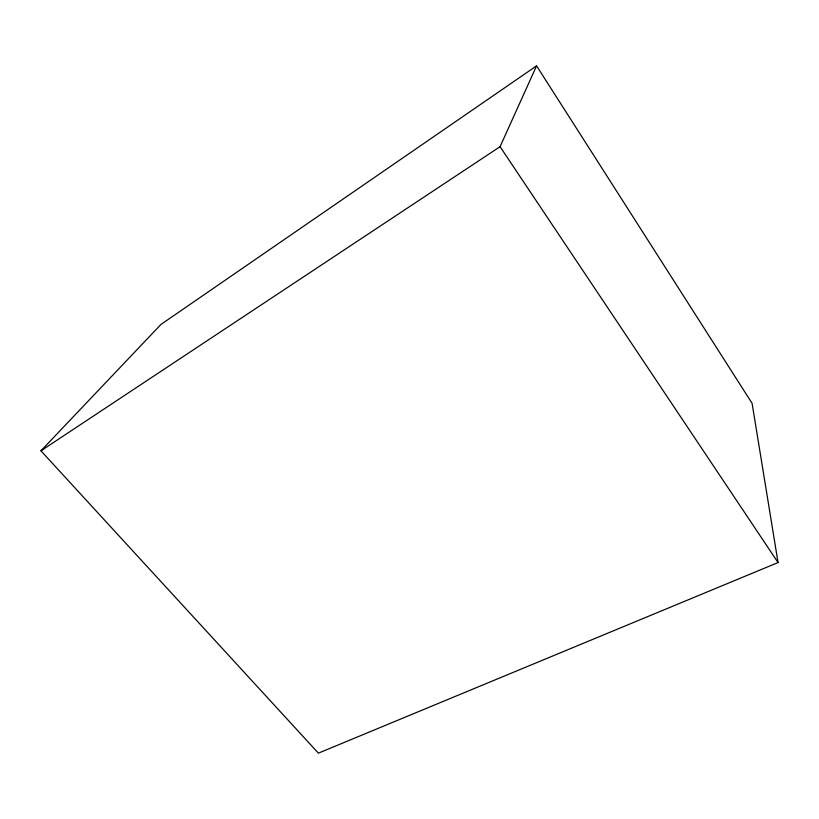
<?xml version="1.0" encoding="UTF-8"?>
<svg xmlns="http://www.w3.org/2000/svg" width="819" height="819" viewBox="0 0 819 819"><rect width="100%" height="100%" fill="white"/><g stroke="black" fill="none" stroke-linecap="round" stroke-linejoin="round"><path stroke-width="1.23" d="M40.95 450.819L500.071 146.683L536.578 65.848L752.088 403.306L778.05 562.561L318.396 753.152L40.95 450.819L160.985 324.416L536.578 65.848M500.071 146.683L778.05 562.561"/></g></svg>
